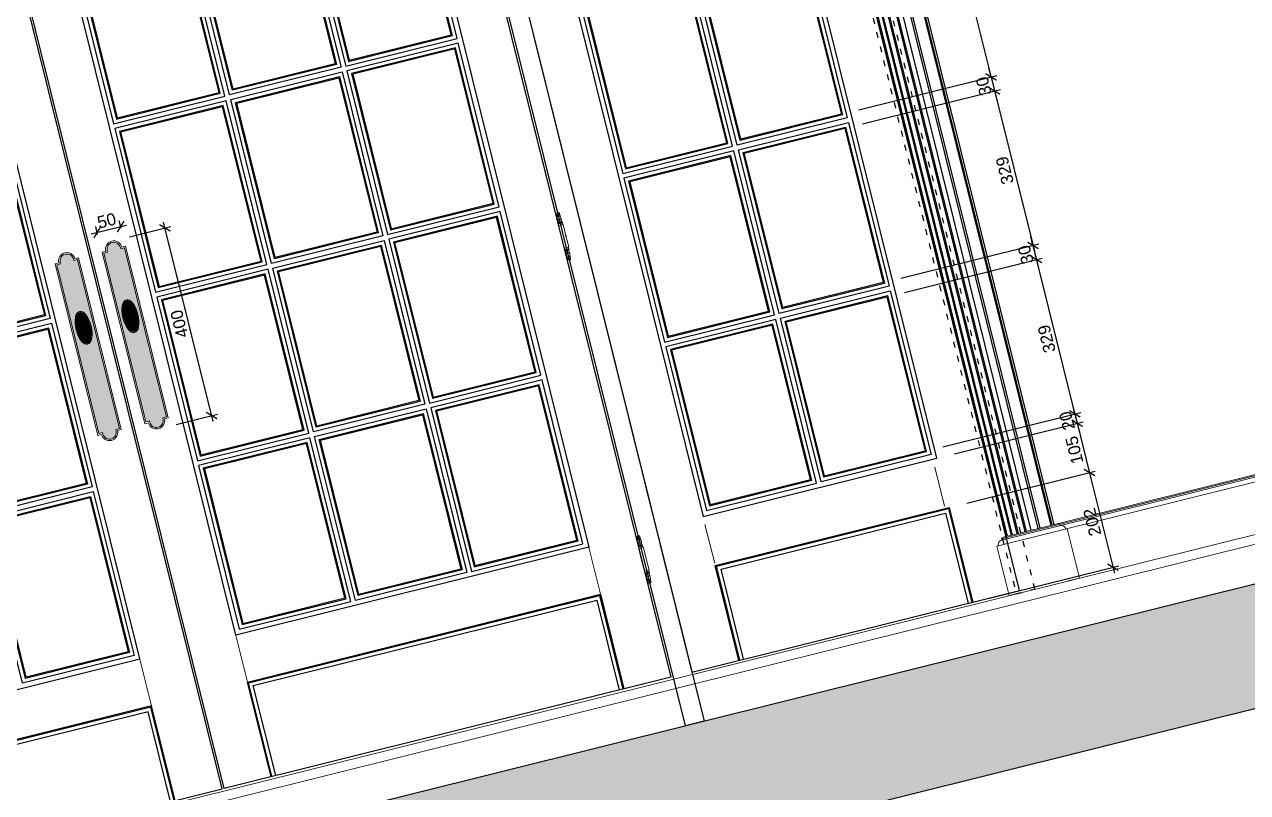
# Model space of a CAD drawing. Header units: inches. Extents: x 122939 to 389145, y 29603 to 574065.
# Drawn here: x 326350 to 328881, y 502496 to 504085 of the extents above; entities that cross this region are included whole.
import ezdxf

# ---------------------------------------------------------------- set-up
doc = ezdxf.new("R2010")
doc.units = ezdxf.units.IN
doc.header["$MEASUREMENT"] = 0
doc.linetypes.add('ACAD_ISO03W100', pattern=[30, 12, -18])
doc.linetypes.add('HIDDEN', pattern=[0.375, 0.25, -0.125])
for name, color, linetype in [('8', 8, 'Continuous'), ('A-WALL', 7, 'Continuous'), ('Calliper_wall hatch_CHB', 8, 'Continuous'), ('DETAIL', 1, 'Continuous'), ('gypsum', 31, 'Continuous')]:
    doc.layers.add(name, color=color, linetype=linetype)
for name, color, linetype, lineweight in [('A-FLOR-TIL1', 6, 'Continuous', 18), ('Bronze', 40, 'Continuous', 0), ('CQ Marble', 6, 'Continuous', 0)]:
    doc.layers.add(name, color=color, linetype=linetype, lineweight=lineweight)
doc.styles.add('DA-dim', font='arial.ttf')
doc.dimstyles.new('DA-10', dxfattribs={"dimtxt": 25, "dimasz": 18.75, "dimexe": 12.5, "dimexo": 37.5, "dimgap": 6.25, "dimtad": 1, "dimdec": 0, "dimdsep": 46, "dimtxsty": 'DA-dim', "dimblk": 'ARCHTICK', "dimcen": 0, "dimdle": 12.5, "dimadec": 0, "dimazin": 0, "dimtfac": 1, "dimtdec": 0, "dimtix": 1, "dimtmove": 2, "dimatfit": 3, "dimfxl": 1, "dimarcsym": 0})

# ---------------------------------------------------------------- blocks, each defined once
blk = doc.blocks.new('hinge paumelle')
at = {"color": 0, "lineweight": 0}
for p, q in [((3515.3, 5242.2), (3523.8, 5242.2)), ((3516.2, 5246.9), (3522.9, 5246.9)), ((3516.2, 5245.5), (3522.9, 5245.5)), ((3515.3, 5194), (3523.8, 5194)), ((3516.2, 5190.6), (3522.9, 5190.6)), ((3516.2, 5189.3), (3522.9, 5189.3))]:
    blk.add_line(p, q, dxfattribs=at)
for points in [[(3519.5, 5248.4), (3515.3, 5248.4), (3515.3, 5246.9), (3516.2, 5246.9), (3516.2, 5245.5), (3515.3, 5245.5), (3515.3, 5242.2), (3514.5, 5242.2), (3514.5, 5218.1)], [(3519.5, 5248.4), (3523.8, 5248.4), (3523.8, 5246.9), (3522.9, 5246.9), (3522.9, 5245.5), (3523.8, 5245.5), (3523.8, 5242.2), (3524.5, 5242.2), (3524.5, 5218.1)], [(3519.5, 5187.8), (3515.3, 5187.8), (3515.3, 5189.3), (3516.2, 5189.3), (3516.2, 5190.6), (3515.3, 5190.6), (3515.3, 5194), (3514.5, 5194), (3514.5, 5218.1)], [(3519.5, 5187.8), (3523.8, 5187.8), (3523.8, 5189.3), (3522.9, 5189.3), (3522.9, 5190.6), (3523.8, 5190.6), (3523.8, 5194), (3524.5, 5194), (3524.5, 5218.1)]]:
    blk.add_lwpolyline(points, dxfattribs=at)
for points in [[(3519.5, 5254), (3515.3, 5254, -0.197419), (3516.7, 5250.7, -0.309597), (3515.3, 5248.4), (3519.5, 5248.4)], [(3519.5, 5262.8), (3515.8, 5262.8, -0.404064), (3516.1, 5258.5, 0.508017), (3517.4, 5254), (3519.5, 5254)], [(3519.5, 5262.8), (3523.3, 5262.8, 0.404064), (3523, 5258.5, -0.508017), (3521.7, 5254), (3519.5, 5254)], [(3519.5, 5254), (3523.8, 5254, 0.197419), (3522.4, 5250.7, 0.309597), (3523.8, 5248.4), (3519.5, 5248.4)], [(3519.5, 5182.1), (3515.3, 5182.1, 0.197419), (3516.7, 5185.4, 0.309597), (3515.3, 5187.8), (3519.5, 5187.8)], [(3519.5, 5173.3), (3515.8, 5173.3, 0.404064), (3516.1, 5177.6, -0.508017), (3517.4, 5182.1), (3519.5, 5182.1)], [(3519.5, 5182.1), (3523.8, 5182.1, -0.197419), (3522.4, 5185.4, -0.309597), (3523.8, 5187.8), (3519.5, 5187.8)], [(3519.5, 5173.3), (3523.3, 5173.3, -0.404064), (3523, 5177.6, 0.508017), (3521.7, 5182.1), (3519.5, 5182.1)]]:
    blk.add_lwpolyline(points, format="xyb", dxfattribs=at)
for centre, start, end in [((3519.5, 5265.7), 287.5595, 252.4405), ((3519.5, 5170.4), 107.5595, 72.4405)]:
    blk.add_arc(centre, 3.04, start, end, dxfattribs=at)
blk = doc.blocks.new('plate 40 a')
at = {"layer": '8', "lineweight": 0, "ltscale": 5, "true_color": 0xefcb65}
h = blk.add_hatch(dxfattribs=at)
h.set_pattern_fill('AR-SAND', color=31, scale=2)
h.set_pattern_definition([(37.5, (0, 0), (-0.12598672, 3.85364754), [0, -3.04, 0, -3.4, 0, -3.25]), (7.5, (0, 0), (3.5395534, 5.64429213), [0, -1.64, 0, -2.74, 0, -1.05]), (327.5, (-2.46, 0), (6.22828372, 0.01131811), [0, -1, 0, -3.6, 0, -4.7]), (317.5, (-2.46, 0), (6.0122532, 1.75535113), [0, -0.5, 0, -2.36, 0, -2.7])])
h.paths.add_polyline_path([(22543, -102691.8), (22543, -102511.8), (22535, -102511.8), (22535, -102508.8, 1), (22507, -102508.8), (22507, -102511.8), (22499, -102511.8), (22499, -102691.8), (22499, -102871.8), (22507, -102871.8), (22507, -102874.8, 1), (22535, -102874.8), (22535, -102871.8), (22543, -102871.8)])
edge = h.paths.add_edge_path(flags=16)
edge.add_ellipse((22521, -102651.8), major_axis=(0, 35), ratio=0.457143, start_angle=0, end_angle=360, ccw=False)
edge = h.paths.add_edge_path(flags=0)
edge.add_ellipse((22521, -102651.8), major_axis=(0, 33), ratio=0.424232, start_angle=0, end_angle=360, ccw=False)
edge = h.paths.add_edge_path(flags=0)
edge.add_spline(control_points=[(22521, -102683.8), (22520.2, -102683.8), (22519.5, -102683.6), (22518, -102683), (22517.2, -102682.4), (22515.7, -102681), (22515, -102680.1), (22513.6, -102678), (22512.9, -102676.8), (22511.3, -102673.2), (22510.5, -102670.7), (22509.1, -102665.2), (22508.6, -102662.2), (22508, -102655.9), (22507.9, -102652.7), (22508.1, -102646.3), (22508.4, -102643.1), (22509.4, -102637.2), (22510, -102634.4), (22511.7, -102629.3), (22512.7, -102627.1), (22514.6, -102624), (22515.4, -102622.8), (22517.2, -102621.1), (22518.1, -102620.5), (22519.7, -102619.9), (22520.4, -102619.8), (22521.8, -102619.8), (22522.5, -102620), (22524, -102620.7), (22524.7, -102621.2), (22526.1, -102622.5), (22526.8, -102623.3), (22528.2, -102625.3), (22528.9, -102626.5), (22530.4, -102629.8), (22531.3, -102632.3), (22532.7, -102637.7), (22533.2, -102640.7), (22533.9, -102646.8), (22534, -102650), (22533.9, -102656.4), (22533.6, -102659.6), (22532.7, -102665.6), (22532.1, -102668.4), (22530.5, -102673.5), (22529.6, -102675.7), (22527.7, -102679.1), (22526.8, -102680.3), (22525, -102682.2), (22524.1, -102682.9), (22522.4, -102683.6), (22521.7, -102683.8), (22521, -102683.8)], knot_values=[0, 0, 0, 0, 0.188873, 0.188873, 0.377747, 0.377747, 0.56662, 0.56662, 0.755494, 0.755494, 1.050692, 1.050692, 1.345891, 1.345891, 1.641089, 1.641089, 1.936288, 1.936288, 2.231487, 2.231487, 2.526685, 2.526685, 2.751736, 2.751736, 2.976786, 2.976786, 3.156904, 3.156904, 3.337022, 3.337022, 3.51714, 3.51714, 3.697259, 3.697259, 3.877377, 3.877377, 4.170415, 4.170415, 4.463453, 4.463453, 4.756491, 4.756491, 5.049529, 5.049529, 5.342567, 5.342567, 5.635605, 5.635605, 5.866749, 5.866749, 6.097894, 6.097894, 6.283185, 6.283185, 6.283185, 6.283185], degree=3, periodic=0)
h.paths.add_polyline_path([(22513.5, -102651.8, -1), (22528.5, -102651.8, -1)], flags=0)
h = blk.add_hatch(dxfattribs=at)
h.set_pattern_fill('BRASS', color=31, scale=10)
edge = h.paths.add_edge_path()
edge.add_spline(control_points=[(22521, -102683.8), (22520.2, -102683.8), (22519.5, -102683.6), (22518, -102683), (22517.2, -102682.4), (22515.7, -102681), (22515, -102680.1), (22513.6, -102678), (22512.9, -102676.8), (22511.3, -102673.2), (22510.5, -102670.7), (22509.1, -102665.2), (22508.6, -102662.2), (22508, -102655.9), (22507.9, -102652.7), (22508.1, -102646.3), (22508.4, -102643.1), (22509.4, -102637.2), (22510, -102634.4), (22511.7, -102629.3), (22512.7, -102627.1), (22514.6, -102624), (22515.4, -102622.8), (22517.2, -102621.1), (22518.1, -102620.5), (22519.7, -102619.9), (22520.4, -102619.8), (22521.8, -102619.8), (22522.5, -102620), (22524, -102620.7), (22524.7, -102621.2), (22526.1, -102622.5), (22526.8, -102623.3), (22528.2, -102625.3), (22528.9, -102626.5), (22530.4, -102629.8), (22531.3, -102632.3), (22532.7, -102637.7), (22533.2, -102640.7), (22533.9, -102646.8), (22534, -102650), (22533.9, -102656.4), (22533.6, -102659.6), (22532.7, -102665.6), (22532.1, -102668.4), (22530.5, -102673.5), (22529.6, -102675.7), (22527.7, -102679.1), (22526.8, -102680.3), (22525, -102682.2), (22524.1, -102682.9), (22522.4, -102683.6), (22521.7, -102683.8), (22521, -102683.8)], knot_values=[0, 0, 0, 0, 0.188873, 0.188873, 0.377747, 0.377747, 0.56662, 0.56662, 0.755494, 0.755494, 1.050692, 1.050692, 1.345891, 1.345891, 1.641089, 1.641089, 1.936288, 1.936288, 2.231487, 2.231487, 2.526685, 2.526685, 2.751736, 2.751736, 2.976786, 2.976786, 3.156904, 3.156904, 3.337022, 3.337022, 3.51714, 3.51714, 3.697259, 3.697259, 3.877377, 3.877377, 4.170415, 4.170415, 4.463453, 4.463453, 4.756491, 4.756491, 5.049529, 5.049529, 5.342567, 5.342567, 5.635605, 5.635605, 5.866749, 5.866749, 6.097894, 6.097894, 6.283185, 6.283185, 6.283185, 6.283185], degree=3, periodic=0)
at = {"layer": 'Bronze', "ltscale": 5, "elevation": 0}
blk.add_lwpolyline([(22546, -102508.8), (22546, -102874.8), (22538, -102874.8, -1), (22504, -102874.8), (22496, -102874.8), (22496, -102508.8), (22504, -102508.8, -1), (22538, -102508.8)], format="xyb", close=True, dxfattribs=at)
at = {"layer": 'Bronze', "lineweight": 0, "ltscale": 5, "elevation": 0}
blk.add_lwpolyline([(22543, -102691.8), (22543, -102871.8), (22535, -102871.8), (22535, -102874.8, -0.414214), (22535, -102874.8, -1), (22507, -102874.8), (22507, -102871.8), (22499, -102871.8), (22499, -102691.8), (22499, -102511.8), (22507, -102511.8), (22507, -102508.8, -1), (22535, -102508.8, -0.414214), (22535, -102508.8), (22535, -102511.8), (22543, -102511.8)], format="xyb", close=True, dxfattribs=at)
at = {"layer": 'Bronze', "color": 8, "linetype": 'HIDDEN', "lineweight": 0, "ltscale": 5}
blk.add_circle((22521, -102651.8, 0), 7.5, dxfattribs=at)
at = {"layer": 'Bronze', "ltscale": 5, "extrusion": (0, 0, -1)}
blk.add_ellipse((22521, -102651.8, 0), major_axis=(0, 35), ratio=0.457143, dxfattribs=at)
at = {"layer": 'Bronze', "lineweight": 0, "ltscale": 5, "extrusion": (0, 0, -1)}
blk.add_ellipse((22521, -102651.8, 0), major_axis=(0, 33), ratio=0.424232, start_param=3.141593, end_param=9.424778, dxfattribs=at)
at = {"layer": 'Bronze', "lineweight": 0, "ltscale": 5}
blk.add_open_spline([(22521, -102683.8, 0), (22520.2, -102683.8, 0), (22519.5, -102683.6, 0), (22518, -102683, 0), (22517.2, -102682.4, 0), (22515.7, -102681, 0), (22515, -102680.1, 0), (22513.6, -102678, 0), (22512.9, -102676.8, 0), (22511.3, -102673.2, 0), (22510.5, -102670.7, 0), (22509.1, -102665.2, 0), (22508.6, -102662.2, 0), (22508, -102655.9, 0), (22507.9, -102652.7, 0), (22508.1, -102646.3, 0), (22508.4, -102643.1, 0), (22509.4, -102637.2, 0), (22510, -102634.4, 0), (22511.7, -102629.3, 0), (22512.7, -102627.1, 0), (22514.6, -102624, 0), (22515.4, -102622.8, 0), (22517.2, -102621.1, 0), (22518.1, -102620.5, 0), (22519.7, -102619.9, 0), (22520.4, -102619.8, 0), (22521.8, -102619.8, 0), (22522.5, -102620, 0), (22524, -102620.7, 0), (22524.7, -102621.2, 0), (22526.1, -102622.5, 0), (22526.8, -102623.3, 0), (22528.2, -102625.3, 0), (22528.9, -102626.5, 0), (22530.4, -102629.8, 0), (22531.3, -102632.3, 0), (22532.7, -102637.7, 0), (22533.2, -102640.7, 0), (22533.9, -102646.8, 0), (22534, -102650, 0), (22533.9, -102656.4, 0), (22533.6, -102659.6, 0), (22532.7, -102665.6, 0), (22532.1, -102668.4, 0), (22530.5, -102673.5, 0), (22529.6, -102675.7, 0), (22527.7, -102679.1, 0), (22526.8, -102680.3, 0), (22525, -102682.2, 0), (22524.1, -102682.9, 0), (22522.4, -102683.6, 0), (22521.7, -102683.8, 0), (22521, -102683.8, 0)], degree=3, knots=[0, 0, 0, 0, 0.188873, 0.188873, 0.377747, 0.377747, 0.56662, 0.56662, 0.755494, 0.755494, 1.050692, 1.050692, 1.345891, 1.345891, 1.641089, 1.641089, 1.936288, 1.936288, 2.231487, 2.231487, 2.526685, 2.526685, 2.751736, 2.751736, 2.976786, 2.976786, 3.156904, 3.156904, 3.337022, 3.337022, 3.51714, 3.51714, 3.697259, 3.697259, 3.877377, 3.877377, 4.170415, 4.170415, 4.463453, 4.463453, 4.756491, 4.756491, 5.049529, 5.049529, 5.342567, 5.342567, 5.635605, 5.635605, 5.866749, 5.866749, 6.097894, 6.097894, 6.283185, 6.283185, 6.283185, 6.283185], dxfattribs=at)
blk = doc.blocks.new('_ARCHTICK')
at = {"color": 0, "linetype": 'ByBlock', "const_width": 0.15}
blk.add_lwpolyline([(-0.5, -0.5), (0.5, 0.5)], dxfattribs=at)
blk = doc.blocks.new('*D406')
at = {"layer": 'Defpoints', "color": 0, "transparency": 16777216}
for p in [(327961.2, 504219.1, 0), (328350.4, 503976.8), (328040.6, 503899.7, 0)]:
    blk.add_point(p, dxfattribs=at)
at = {"layer": 'DETAIL', "color": 0, "lineweight": -2, "transparency": 16777216}
for p, q in [((328267.9, 504308.3), (328353.4, 503964.6)), ((327997.6, 504228.2), (328283, 504299.2)), ((328077, 503908.8), (328362.5, 503979.8))]:
    blk.add_line(p, q, dxfattribs=at)
at = {"layer": 'DETAIL', "color": 0, "lineweight": -2, "transparency": 16777216, "xscale": 18.75, "yscale": 18.75, "zscale": 18.75}
for p, rotation in [((328270.9, 504296.2), 103.9714232829857), ((328350.4, 503976.8), 283.9714232829857)]:
    blk.add_blockref('_ARCHTICK', p, dxfattribs=dict(at, rotation=rotation))
at = {"layer": 'DETAIL', "color": 0, "transparency": 16777216, "insert": (328292.2, 504131.9), "char_height": 25, "attachment_point": 5, "rotation": 103.9714, "style": 'DA-dim'}
blk.add_mtext('329', dxfattribs=at)
blk = doc.blocks.new('*D407')
at = {"layer": 'Defpoints', "color": 0, "transparency": 16777216}
for p in [(328357.6, 503947.7), (328040.6, 503899.7, 0), (328047.9, 503870.6, 0)]:
    blk.add_point(p, dxfattribs=at)
at = {"layer": 'DETAIL', "color": 0, "lineweight": -2, "transparency": 16777216}
for p, q in [((328077, 503908.8), (328362.5, 503979.8)), ((328350.4, 503976.8), (328345.9, 503995)), ((328350.4, 503976.8), (328357.6, 503947.7)), ((328084.3, 503879.7), (328369.8, 503950.7)), ((328357.6, 503947.7), (328362.1, 503929.5))]:
    blk.add_line(p, q, dxfattribs=at)
at = {"layer": 'DETAIL', "color": 0, "lineweight": -2, "transparency": 16777216, "xscale": 18.75, "yscale": 18.75, "zscale": 18.75}
for p, rotation in [((328350.4, 503976.8), 283.9714232829857), ((328357.6, 503947.7), 103.9714232829857)]:
    blk.add_blockref('_ARCHTICK', p, dxfattribs=dict(at, rotation=rotation))
at = {"layer": 'DETAIL', "color": 0, "transparency": 16777216, "insert": (328335.5, 503957.6), "char_height": 25, "attachment_point": 5, "rotation": 103.9714, "style": 'DA-dim'}
blk.add_mtext('30', dxfattribs=at)
blk = doc.blocks.new('*D408')
at = {"layer": 'Defpoints', "color": 0, "transparency": 16777216}
for p in [(328047.9, 503870.6, 0), (328437.1, 503628.2), (328127.3, 503551.2, 0)]:
    blk.add_point(p, dxfattribs=at)
at = {"layer": 'DETAIL', "color": 0, "lineweight": -2, "transparency": 16777216}
for p, q in [((328084.3, 503879.7), (328369.8, 503950.7)), ((328354.6, 503959.8), (328440.1, 503616.1)), ((328163.7, 503560.2), (328449.2, 503631.3))]:
    blk.add_line(p, q, dxfattribs=at)
at = {"layer": 'DETAIL', "color": 0, "lineweight": -2, "transparency": 16777216, "xscale": 18.75, "yscale": 18.75, "zscale": 18.75}
for p, rotation in [((328357.6, 503947.7), 103.9714232829857), ((328437.1, 503628.2), 283.9714232829857)]:
    blk.add_blockref('_ARCHTICK', p, dxfattribs=dict(at, rotation=rotation))
at = {"layer": 'DETAIL', "color": 0, "transparency": 16777216, "insert": (328378.9, 503783.4), "char_height": 25, "attachment_point": 5, "rotation": 103.9714, "style": 'DA-dim'}
blk.add_mtext('329', dxfattribs=at)
blk = doc.blocks.new('*D409')
at = {"layer": 'Defpoints', "color": 0, "transparency": 16777216}
for p in [(328444.3, 503599.1), (328127.3, 503551.2, 0), (328134.6, 503522.1, 0)]:
    blk.add_point(p, dxfattribs=at)
at = {"layer": 'DETAIL', "color": 0, "lineweight": -2, "transparency": 16777216}
for p, q in [((328437.1, 503628.2), (328432.6, 503646.4)), ((328163.7, 503560.2), (328449.2, 503631.3)), ((328437.1, 503628.2), (328444.3, 503599.1)), ((328171, 503531.1), (328456.5, 503602.1)), ((328444.3, 503599.1), (328448.9, 503580.9))]:
    blk.add_line(p, q, dxfattribs=at)
at = {"layer": 'DETAIL', "color": 0, "lineweight": -2, "transparency": 16777216, "xscale": 18.75, "yscale": 18.75, "zscale": 18.75}
for p, rotation in [((328437.1, 503628.2), 283.9714232829857), ((328444.3, 503599.1), 103.9714232829857)]:
    blk.add_blockref('_ARCHTICK', p, dxfattribs=dict(at, rotation=rotation))
at = {"layer": 'DETAIL', "color": 0, "transparency": 16777216, "insert": (328422.3, 503609.1), "char_height": 25, "attachment_point": 5, "rotation": 103.9714, "style": 'DA-dim'}
blk.add_mtext('30', dxfattribs=at)
blk = doc.blocks.new('*D410')
at = {"layer": 'Defpoints', "color": 0, "transparency": 16777216}
for p in [(328134.6, 503522.1, 0), (328523.8, 503279.7), (328214.1, 503202.6, 0)]:
    blk.add_point(p, dxfattribs=at)
at = {"layer": 'DETAIL', "color": 0, "lineweight": -2, "transparency": 16777216}
for p, q in [((328171, 503531.1), (328456.5, 503602.1)), ((328441.3, 503611.3), (328526.8, 503267.6)), ((328250.5, 503211.7), (328535.9, 503282.7))]:
    blk.add_line(p, q, dxfattribs=at)
at = {"layer": 'DETAIL', "color": 0, "lineweight": -2, "transparency": 16777216, "xscale": 18.75, "yscale": 18.75, "zscale": 18.75}
for p, rotation in [((328444.3, 503599.1), 103.9714232829857), ((328523.8, 503279.7), 283.9714232829857)]:
    blk.add_blockref('_ARCHTICK', p, dxfattribs=dict(at, rotation=rotation))
at = {"layer": 'DETAIL', "color": 0, "transparency": 16777216, "insert": (328465.6, 503434.8), "char_height": 25, "attachment_point": 5, "rotation": 103.9714, "style": 'DA-dim'}
blk.add_mtext('329', dxfattribs=at)
blk = doc.blocks.new('*D411')
at = {"layer": 'Defpoints', "color": 0, "transparency": 16777216}
for p in [(328528.6, 503260.3), (328214.1, 503202.6, 0), (328238.3, 503188.1, 0)]:
    blk.add_point(p, dxfattribs=at)
at = {"layer": 'DETAIL', "color": 0, "lineweight": -2, "transparency": 16777216}
for p, q in [((328523.8, 503279.7), (328519.3, 503297.9)), ((328250.5, 503211.7), (328535.9, 503282.7)), ((328523.8, 503279.7), (328528.6, 503260.3)), ((328274.7, 503197.1), (328540.8, 503263.3)), ((328528.6, 503260.3), (328533.2, 503242.1))]:
    blk.add_line(p, q, dxfattribs=at)
at = {"layer": 'DETAIL', "color": 0, "lineweight": -2, "transparency": 16777216, "xscale": 18.75, "yscale": 18.75, "zscale": 18.75}
for p, rotation in [((328523.8, 503279.7), 283.9714232829857), ((328528.6, 503260.3), 103.9714232829857)]:
    blk.add_blockref('_ARCHTICK', p, dxfattribs=dict(at, rotation=rotation))
at = {"layer": 'DETAIL', "color": 0, "transparency": 16777216, "insert": (328507.8, 503265.4), "char_height": 25, "attachment_point": 5, "rotation": 103.9714, "style": 'DA-dim'}
blk.add_mtext('20', dxfattribs=at)
blk = doc.blocks.new('*D412')
at = {"layer": 'Defpoints', "color": 0, "transparency": 16777216}
for p in [(328238.3, 503188.1, 0), (328554, 503158.4), (328263.7, 503086.1, 0)]:
    blk.add_point(p, dxfattribs=at)
at = {"layer": 'DETAIL', "color": 0, "lineweight": -2, "transparency": 16777216}
for p, q in [((328525.6, 503272.4), (328557, 503146.2)), ((328274.7, 503197.1), (328540.8, 503263.3)), ((328300.1, 503095.2), (328566.1, 503161.4))]:
    blk.add_line(p, q, dxfattribs=at)
at = {"layer": 'DETAIL', "color": 0, "lineweight": -2, "transparency": 16777216, "xscale": 18.75, "yscale": 18.75, "zscale": 18.75}
for p, rotation in [((328528.6, 503260.3), 103.9714232829857), ((328554, 503158.4), 283.9714232829857)]:
    blk.add_blockref('_ARCHTICK', p, dxfattribs=dict(at, rotation=rotation))
at = {"layer": 'DETAIL', "color": 0, "transparency": 16777216, "insert": (328522.9, 503204.7), "char_height": 25, "attachment_point": 5, "rotation": 103.9714, "style": 'DA-dim'}
blk.add_mtext('105', dxfattribs=at)
blk = doc.blocks.new('*D413')
at = {"layer": 'Defpoints', "color": 0, "transparency": 16777216}
for p in [(328263.7, 503086.1, 0), (328602.8, 502962.3), (328310.5, 502889.6, 0)]:
    blk.add_point(p, dxfattribs=at)
at = {"layer": 'DETAIL', "color": 0, "lineweight": -2, "transparency": 16777216}
for p, q in [((328551, 503170.5), (328605.8, 502950.2)), ((328300.1, 503095.2), (328566.1, 503161.4)), ((328346.9, 502898.7), (328614.9, 502965.4))]:
    blk.add_line(p, q, dxfattribs=at)
at = {"layer": 'DETAIL', "color": 0, "lineweight": -2, "transparency": 16777216, "xscale": 18.75, "yscale": 18.75, "zscale": 18.75}
for p, rotation in [((328554, 503158.4), 103.9714232829857), ((328602.8, 502962.3), 283.9714232829857)]:
    blk.add_blockref('_ARCHTICK', p, dxfattribs=dict(at, rotation=rotation))
at = {"layer": 'DETAIL', "color": 0, "transparency": 16777216, "insert": (328559.9, 503055.8), "char_height": 25, "attachment_point": 5, "rotation": 103.9714, "style": 'DA-dim'}
blk.add_mtext('202', dxfattribs=at)
blk = doc.blocks.new('*D539')
at = {"layer": 'Defpoints', "color": 0, "transparency": 16777216}
for p in [(326549.3, 503667), (326559.3, 503626.6, 0), (326510.8, 503614.6, 0)]:
    blk.add_point(p, dxfattribs=at)
at = {"layer": 'DETAIL', "color": 0, "lineweight": -2, "transparency": 16777216}
for p, q in [((326488.6, 503651.9), (326561.4, 503670)), ((326550.3, 503663), (326546.2, 503679.1)), ((326501.7, 503650.9), (326497.7, 503667.1))]:
    blk.add_line(p, q, dxfattribs=at)
at = {"layer": 'DETAIL', "color": 0, "lineweight": -2, "transparency": 16777216, "xscale": 18.75, "yscale": 18.75, "zscale": 18.75}
for p, rotation in [((326549.3, 503667), 13.9714232829857), ((326500.7, 503654.9), 193.9714232829857)]:
    blk.add_blockref('_ARCHTICK', p, dxfattribs=dict(at, rotation=rotation))
at = {"layer": 'DETAIL', "color": 0, "transparency": 16777216, "insert": (326520.4, 503679.4), "char_height": 25, "attachment_point": 5, "rotation": 13.9714, "style": 'DA-dim'}
blk.add_mtext('50', dxfattribs=at)
blk = doc.blocks.new('*D540')
at = {"layer": 'Defpoints', "color": 0, "transparency": 16777216}
for p in [(326641, 503664.5), (326530.9, 503637.1, 0), (326627.5, 503248.9, 0)]:
    blk.add_point(p, dxfattribs=at)
at = {"layer": 'DETAIL', "color": 0, "lineweight": -2, "transparency": 16777216}
for p, q in [((326740.6, 503264.2), (326638, 503676.6)), ((326567.3, 503646.1), (326653.1, 503667.5)), ((326663.9, 503258), (326749.7, 503279.3))]:
    blk.add_line(p, q, dxfattribs=at)
at = {"layer": 'DETAIL', "color": 0, "lineweight": -2, "transparency": 16777216, "xscale": 18.75, "yscale": 18.75, "zscale": 18.75}
for p, rotation in [((326641, 503664.5), 103.9714232829857), ((326737.6, 503276.3), 283.9714232829857)]:
    blk.add_blockref('_ARCHTICK', p, dxfattribs=dict(at, rotation=rotation))
at = {"layer": 'DETAIL', "color": 0, "transparency": 16777216, "insert": (326670.8, 503465.8), "char_height": 25, "attachment_point": 5, "rotation": 103.9714, "style": 'DA-dim'}
blk.add_mtext('400', dxfattribs=at)

msp = doc.modelspace()

# ---------------------------------------------------------------- hatches: boundary and pattern name
at = {"layer": 'Calliper_wall hatch_CHB', "ltscale": 300}
h = msp.add_hatch(dxfattribs=at)
h.set_pattern_fill('AR-CONC', color=256, scale=10, style=0)
h.set_pattern_definition([(63.971423, (239428.6, 454374.035), (71.11917, 11.22781), [7.5, -82.5]), (8.97142, (239428.6, 454374.035), (-31.625426, 69.643965), [6, -66]), (114.42287, (239434.525, 454374.97), (39.493744, 80.871776), [6.37402, -70.11421]), (60.15562, (239423.77, 454393.44), (107.5631, 9.70499), [11.25, -123.75]), (110.60706, (239432.73, 454394.25), (67.1822, 117.09634), [9.56103, -105.17138]), (5.15559, (239423.77, 454393.44), (67.1822, 117.09634), [9, -99]), (34.971423, (239434.68, 454391.005), (67.645578, -24.659192), [7.5, -82.5]), (339.97142, (239434.68, 454391.005), (6.103844, 76.244295), [6, -66]), (85.42287, (239440.32, 454388.95), (73.74942, 51.5851), [6.37402, -70.11421]), (51.471423, (239428.598, 454374.035), (-6.857308, 32.598146), [0, -65.2, 0, -67, 0, -66.25]), (21.471423, (239428.598, 454374.035), (16.006101, 44.62585), [0, -38.2, 0, -63.7, 0, -25.25]), (341.471423, (239406.958, 454368.65), (52.347558, 10.6997366), [0, -25, 0, -78, 0, -103.5]), (331.471423, (239397.254, 454366.236), (54.17642, 23.794676), [0, -32.5, 0, -51.8, 0, -73.5])])
h.paths.add_polyline_path([(330817.672, 503405.205), (330474.223, 503319.755), (322777.728, 501404.88), (322838.087, 501162.276), (330878.032, 503162.601)])

# ---------------------------------------------------------------- linework, layer by layer
msp.add_line((327788.02, 505420.347, 0.001), (328383.647, 503026.331, -0.006))
at = {"color": 8, "lineweight": 0}
for p, q in [((328234.227, 503169.49, 0.001), (328254.256, 503088.984, 0.001)), ((327758.465, 503051.121, 0.001), (327778.495, 502970.616, 0.001)), ((327516.609, 503008.466, 0.001), (327541.96, 502906.572, 0.001)), ((326786.371, 502826.784, 0.001), (326811.722, 502724.89, 0.001)), ((326587.95, 502777.417, 0.001), (326613.301, 502675.524, 0.001))]:
    msp.add_line(p, q, dxfattribs=at)
at = {"color": 0, "linetype": 'ACAD_ISO03W100', "elevation": -0.008}
msp.add_lwpolyline([(328402.493, 502907.361), (328441.309, 502917.018), (327809.429, 505456.749), (327100.767, 505280.435), (327110.425, 505241.618), (327780.27, 505408.275)], close=True, dxfattribs=at)
at = {"color": 0, "lineweight": -2, "elevation": 0.001}
for points in [[(327788.493, 505410.16), (327110.462, 505241.467), (327731.441, 502745.557), (328409.472, 502914.25)], [(327715.596, 505288.975), (327231.648, 505168.57), (327754.351, 503067.657), (328238.299, 503188.063)], [(326143.679, 504995.781), (327068.001, 505225.751), (327687.772, 502734.692), (326763.451, 502504.722)], [(326264.865, 504922.883), (326995.103, 505104.565), (327517.807, 503003.653), (326787.568, 502821.971)], [(326139.342, 504994.702), (325215.02, 504764.732), (325834.791, 502273.674), (326759.113, 502503.643)], [(326066.444, 504873.516), (325336.206, 504691.834), (325858.909, 502590.922), (326589.147, 502772.604)], [(327161.243, 504395.377), (326930.769, 504338.036), (327015.07, 503999.205), (327245.543, 504056.547)], [(327155.411, 504385.682), (326940.464, 504332.204), (327020.901, 504008.9), (327235.849, 504062.379)], [(327153.953, 504383.259), (326942.888, 504330.746), (327022.359, 504011.324), (327233.425, 504063.837)], [(326690.591, 504278.28), (326921.065, 504335.621), (327005.365, 503996.791), (326774.892, 503939.449)], [(326700.286, 504272.448), (326915.233, 504325.927), (326995.671, 504002.623), (326780.723, 503949.144)], [(326702.71, 504270.99), (326913.775, 504323.503), (326993.247, 504004.081), (326782.181, 503951.568)], [(326680.887, 504275.866), (326450.413, 504218.524), (326534.714, 503879.693), (326765.187, 503937.035)], [(326675.055, 504266.171), (326460.108, 504212.692), (326540.545, 503889.388), (326755.493, 503942.867)], [(326673.597, 504263.747), (326462.532, 504211.234), (326542.003, 503891.812), (326753.069, 503944.325)], [(327741.033, 504174.671), (327968.45, 504231.252), (328052.751, 503892.422), (327825.333, 503835.841)], [(327750.728, 504168.839), (327962.619, 504221.557), (328043.056, 503898.254), (327831.165, 503845.535)], [(327753.151, 504167.381), (327961.161, 504219.134), (328040.632, 503899.712), (327832.623, 503847.959)], [(327731.329, 504172.257), (327503.911, 504115.676), (327588.211, 503776.845), (327815.629, 503833.426)], [(327725.497, 504162.562), (327513.606, 504109.844), (327594.043, 503786.54), (327805.934, 503839.258)], [(327724.039, 504160.138), (327516.029, 504108.386), (327595.501, 503788.964), (327803.51, 503840.716)], [(327247.958, 504046.843), (327017.484, 503989.501), (327101.784, 503650.671), (327332.258, 503708.012)], [(327242.126, 504037.148), (327027.179, 503983.669), (327107.616, 503660.365), (327322.563, 503713.844)], [(327240.668, 504034.724), (327029.602, 503982.211), (327109.074, 503662.789), (327320.14, 503715.302)], [(326777.306, 503929.745), (327007.78, 503987.087), (327092.08, 503648.256), (326861.606, 503590.915)], [(326787.001, 503923.913), (327001.948, 503977.392), (327082.385, 503654.088), (326867.438, 503600.609)], [(326789.424, 503922.455), (327000.49, 503974.968), (327079.962, 503655.546), (326868.896, 503603.033)], [(326767.602, 503927.331), (326537.128, 503869.989), (326621.428, 503531.159), (326851.902, 503588.5)], [(326761.77, 503917.636), (326546.823, 503864.157), (326627.26, 503540.854), (326842.207, 503594.332)], [(326760.312, 503915.212), (326549.246, 503862.7), (326628.718, 503543.277), (326839.784, 503595.79)], [(327827.748, 503826.137), (328055.165, 503882.718), (328139.466, 503543.887), (327912.048, 503487.306)], [(327837.442, 503820.305), (328049.333, 503873.023), (328129.771, 503549.719), (327917.88, 503497.001)], [(327837.442, 503820.305), (328049.333, 503873.023), (328129.771, 503549.719), (327917.88, 503497.001)], [(327839.866, 503818.847), (328047.875, 503870.599), (328127.347, 503551.177), (327919.338, 503499.425)], [(327839.866, 503818.847), (328047.875, 503870.599), (328127.347, 503551.177), (327919.338, 503499.425)], [(327818.043, 503823.722), (327590.626, 503767.141), (327674.926, 503428.31), (327902.344, 503484.892)], [(326088.825, 503758.452), (326319.299, 503815.794), (326403.599, 503476.963), (326173.125, 503419.622)], [(326098.52, 503752.62), (326313.467, 503806.099), (326393.904, 503482.795), (326178.957, 503429.317)], [(326100.943, 503751.162), (326312.009, 503803.675), (326391.481, 503484.253), (326180.415, 503431.74)], [(327812.212, 503814.027), (327600.321, 503761.309), (327680.758, 503438.005), (327892.649, 503490.723)], [(327812.212, 503814.027), (327600.321, 503761.309), (327680.758, 503438.005), (327892.649, 503490.723)], [(327810.754, 503811.604), (327602.744, 503759.851), (327682.216, 503440.429), (327890.225, 503492.181)], [(327810.754, 503811.604), (327602.744, 503759.851), (327682.216, 503440.429), (327890.225, 503492.181)], [(327334.673, 503698.308), (327104.199, 503640.966), (327188.499, 503302.136), (327418.973, 503359.477)], [(327328.841, 503688.613), (327113.894, 503635.135), (327194.331, 503311.831), (327409.278, 503365.309)], [(327327.383, 503686.189), (327116.317, 503633.677), (327195.789, 503314.254), (327406.855, 503366.767)], [(326864.021, 503581.21), (327094.495, 503638.552), (327178.795, 503299.721), (326948.321, 503242.38)], [(326873.716, 503575.379), (327088.663, 503628.857), (327169.1, 503305.553), (326954.153, 503252.075)], [(326876.139, 503573.921), (327087.205, 503626.433), (327166.677, 503307.011), (326955.611, 503254.498)], [(326854.317, 503578.796), (326623.843, 503521.455), (326708.143, 503182.624), (326938.617, 503239.966)], [(326848.485, 503569.101), (326633.538, 503515.623), (326713.975, 503192.319), (326928.922, 503245.797)], [(326847.027, 503566.678), (326635.961, 503514.165), (326715.433, 503194.743), (326926.499, 503247.255)], [(327914.462, 503477.602), (328141.88, 503534.183), (328226.181, 503195.352), (327998.763, 503138.771)], [(327914.462, 503477.602), (328141.88, 503534.183), (328226.181, 503195.352), (327998.763, 503138.771)], [(327924.157, 503471.77), (328136.048, 503524.488), (328216.486, 503201.184), (328004.595, 503148.466)], [(327924.157, 503471.77), (328136.048, 503524.488), (328216.486, 503201.184), (328004.595, 503148.466)], [(327926.581, 503470.312), (328134.59, 503522.064), (328214.062, 503202.642), (328006.053, 503150.89)], [(327926.581, 503470.312), (328134.59, 503522.064), (328214.062, 503202.642), (328006.053, 503150.89)], [(326175.54, 503409.918), (326406.013, 503467.259), (326490.314, 503128.428), (326259.84, 503071.087)], [(327904.758, 503475.187), (327677.341, 503418.606), (327761.641, 503079.776), (327989.059, 503136.357)], [(327904.758, 503475.187), (327677.341, 503418.606), (327761.641, 503079.776), (327989.059, 503136.357)], [(326185.234, 503404.086), (326400.182, 503457.564), (326480.619, 503134.26), (326265.672, 503080.782)], [(326187.658, 503402.628), (326398.724, 503455.14), (326478.195, 503135.718), (326267.13, 503083.206)], [(327898.926, 503465.493), (327687.035, 503412.774), (327767.473, 503089.471), (327979.364, 503142.189)], [(327898.926, 503465.493), (327687.035, 503412.774), (327767.473, 503089.471), (327979.364, 503142.189)], [(327897.468, 503463.069), (327689.459, 503411.317), (327768.931, 503091.894), (327976.94, 503143.647)], [(327897.468, 503463.069), (327689.459, 503411.317), (327768.931, 503091.894), (327976.94, 503143.647)], [(327421.388, 503349.773), (327190.914, 503292.432), (327275.214, 502953.601), (327505.688, 503010.943)], [(327415.556, 503340.078), (327200.608, 503286.6), (327281.046, 502963.296), (327495.993, 503016.774)], [(327414.098, 503337.655), (327203.032, 503285.142), (327282.504, 502965.72), (327493.569, 503018.232)], [(326950.736, 503232.676), (327181.209, 503290.017), (327265.51, 502951.187), (327035.036, 502893.845)], [(326960.43, 503226.844), (327175.378, 503280.322), (327255.815, 502957.019), (327040.868, 502903.54)], [(326962.854, 503225.386), (327173.92, 503277.899), (327253.391, 502958.477), (327042.326, 502905.964)], [(326941.031, 503230.261), (326710.558, 503172.92), (326794.858, 502834.089), (327025.332, 502891.431)], [(326935.2, 503220.567), (326720.252, 503167.088), (326800.69, 502843.784), (327015.637, 502897.263)], [(326933.742, 503218.143), (326722.676, 503165.63), (326802.148, 502846.208), (327013.213, 502898.721)], [(326262.254, 503061.383), (326492.728, 503118.724), (326577.029, 502779.894), (326346.555, 502722.552)], [(326271.949, 503055.551), (326486.897, 503109.029), (326567.334, 502785.726), (326352.387, 502732.247)], [(326274.373, 503054.093), (326485.439, 503106.606), (326564.91, 502787.184), (326353.845, 502734.671)]]:
    msp.add_lwpolyline(points, close=True, dxfattribs=at)
at = {"color": 0, "elevation": 0.001}
msp.add_lwpolyline([(327756.792, 502643.663), (327717.975, 502634.006), (327061.951, 505270.778), (327100.767, 505280.435)], close=True, dxfattribs=at)
at = {"color": 0, "lineweight": -2, "elevation": 0.001}
for points in [[(327828.482, 502769.701), (327779.712, 502965.725), (328263.66, 503086.13), (328312.43, 502890.106)], [(327830.423, 502770.183), (327782.136, 502964.267), (328262.202, 503083.706), (328310.489, 502889.623)], [(327838.187, 502772.115), (327791.83, 502958.435), (328256.37, 503074.012), (328302.726, 502887.692)], [(326860.492, 502528.866), (326811.722, 502724.89), (327541.96, 502906.572), (327590.73, 502710.548)], [(326862.433, 502529.349), (326814.145, 502723.432), (327540.502, 502904.149), (327588.79, 502710.065)], [(326870.196, 502531.281), (326823.84, 502717.601), (327534.67, 502894.454), (327581.026, 502708.134)], [(326662.071, 502479.499), (326613.301, 502675.524), (325883.063, 502493.842), (325931.833, 502297.817)], [(326660.13, 502479.017), (326611.843, 502673.1), (325885.486, 502492.384), (325933.774, 502298.3)], [(326652.367, 502477.085), (326606.011, 502663.405), (325895.181, 502486.552), (325941.537, 502300.232)]]:
    msp.add_lwpolyline(points, dxfattribs=at)
at = {"color": 4}
msp.add_point((327470.766, 503648.327, 0.001), dxfattribs=at)
at = {"layer": 'A-FLOR-TIL1'}
for p, q in [((322753.584, 501501.922, 0), (330304.517, 503380.581, 0)), ((322758.413, 501482.514, 0), (330309.346, 503361.173, 0))]:
    msp.add_line(p, q, dxfattribs=at)
at = {"layer": 'A-FLOR-TIL1', "elevation": -0.006}
for points in [[(328373.52, 503023.811), (330256.136, 503492.203)], [(328362.585, 503005.633), (330240.349, 503472.818)], [(328372.062, 503021.387), (330249.826, 503488.572)], [(328372.763, 503018.47), (330250.55, 503485.66)]]:
    msp.add_lwpolyline(points, dxfattribs=at)
at = {"layer": 'A-WALL'}
for p, q in [((330817.672, 503405.205, 0), (322777.728, 501404.88, 0)), ((330878.032, 503162.601, 0), (322838.087, 501162.276, 0))]:
    msp.add_line(p, q, dxfattribs=at)
at = {"layer": 'CQ Marble', "elevation": 0}
for points in [[(328509.238, 502933.919), (328533.499, 502939.955), (328508.148, 503041.849), (328505.237, 503041.124, 0.41481606), (328493.118, 503048.414), (328492.394, 503051.325), (328489.97, 503052.783), (328480.266, 503050.369)], [(328412.197, 502909.775), (328387.936, 502903.739), (328362.585, 503005.633), (328365.497, 503006.357, -0.41481606), (328372.786, 503018.476), (328372.062, 503021.387), (328373.52, 503023.811), (328383.224, 503026.225)]]:
    msp.add_lwpolyline(points, format="xyb", dxfattribs=at)
at = {"layer": 'gypsum', "elevation": 0}
for points in [[(324986.767, 502181.192), (324366.958, 504672.402), (327860.457, 505541.579), (328480.266, 503050.369)], [(324990.976, 502182.24), (324372.214, 504669.24), (327857.295, 505536.323), (328476.057, 503049.322)], [(324992.95, 502182.731), (324374.68, 504667.757), (327855.812, 505533.857), (328474.083, 503048.831)], [(325015.673, 502188.384), (324403.056, 504650.687), (327838.743, 505505.48), (328451.359, 503043.177)], [(325019.638, 502189.371), (324408.007, 504647.709), (327835.765, 505500.53), (328447.395, 503042.191)], [(325034.222, 502192.999), (324426.22, 504636.754), (327824.809, 505482.317), (328432.811, 503038.562)], [(325044.167, 502195.473), (324438.639, 504629.283), (327817.338, 505469.897), (328422.866, 503036.088)], [(325046.474, 502196.048), (324441.521, 504627.55), (327815.605, 505467.016), (328420.558, 503035.514)], [(325060.775, 502199.605), (324459.379, 504616.807), (327804.862, 505449.157), (328406.258, 503031.956)], [(325063.082, 502200.18), (324462.261, 504615.074), (327803.129, 505446.276), (328403.95, 503031.382)], [(325073.028, 502202.654), (324474.681, 504607.602), (327795.657, 505433.855), (328394.004, 503028.907)], [(325075.337, 502203.228), (324477.564, 504605.868), (327793.923, 505430.973), (328391.696, 503028.333)], [(325083.808, 502205.336), (324488.144, 504599.504), (327787.559, 505420.393), (328383.224, 503026.225)]]:
    msp.add_lwpolyline(points, dxfattribs=at)

# ---------------------------------------------------------------- block references
at = {"color": 0, "rotation": 13.97142328298569}
for p in [(325310.341, 497733.663, 0.001), (325476.691, 497065.046, 0.001)]:
    msp.add_blockref('hinge paumelle', p, dxfattribs=at)
at = {"layer": '8', "color": 2, "xscale": -1, "rotation": 13.97142328298562}
msp.add_blockref('plate 40 a', (323543.207, 608510.054, 0), dxfattribs=at)
at = {"layer": '8', "color": 2, "rotation": 13.97142328298569}
msp.add_blockref('plate 40 a', (279930.826, 597659.368, 0), dxfattribs=at)

# ---------------------------------------------------------------- dimensions: what is measured, and where the dimension line sits
at = {"layer": 'DETAIL'}
for base, p1, p2, angle, picture, middle in [((328350.378, 503976.776, 0), (327961.161, 504219.134, 0.001), (328040.632, 503899.712, 0.001), 103.971423, '*D406', (328292.182, 504131.894, 0)), ((328357.621, 503947.663, 0), (328040.632, 503899.712, 0.001), (328047.875, 503870.599, 0.001), 103.971423, '*D407', (328335.539, 503957.627, 0)), ((328437.093, 503628.241, 0), (328047.875, 503870.599, 0.001), (328127.347, 503551.177, 0.001), 103.971423, '*D408', (328378.897, 503783.359, 0)), ((326549.259, 503667.009, 0), (326510.786, 503614.553, 0), (326559.307, 503626.624, 0), 13.971423, '*D539', (326520.408, 503679.425, 0)), ((326641.012, 503664.471, 0), (326627.517, 503248.919, 0), (326530.942, 503637.086, 0), 103.971423, '*D540', (326670.848, 503465.797, 0)), ((328444.336, 503599.129, 0), (328127.347, 503551.177, 0.001), (328134.59, 503522.064, 0.001), 103.971423, '*D409', (328422.254, 503609.092, 0)), ((328523.808, 503279.706, 0), (328134.59, 503522.064, 0.001), (328214.062, 503202.642, 0.001), 103.971423, '*D410', (328465.612, 503434.825, 0)), ((328528.636, 503260.298, 0), (328214.062, 503202.642, 0.001), (328238.299, 503188.063, 0.001), 103.971423, '*D411', (328507.77, 503265.411, 0)), ((328553.997, 503158.366, 0), (328238.299, 503188.063, 0.001), (328263.66, 503086.13, 0.001), 103.971423, '*D412', (328522.865, 503204.741, 0)), ((328602.768, 502962.341, 0), (328263.66, 503086.13, 0.001), (328310.489, 502889.623, 0.001), 103.971423, '*D413', (328559.93, 503055.763, 0))]:
    dim = msp.add_linear_dim(base=base, p1=p1, p2=p2, angle=angle, dimstyle='DA-10', dxfattribs=at)
    dim.commit()
    dim.dimension.update_dxf_attribs({"geometry": picture, "text_midpoint": middle})

doc.saveas('drawing.dxf')
